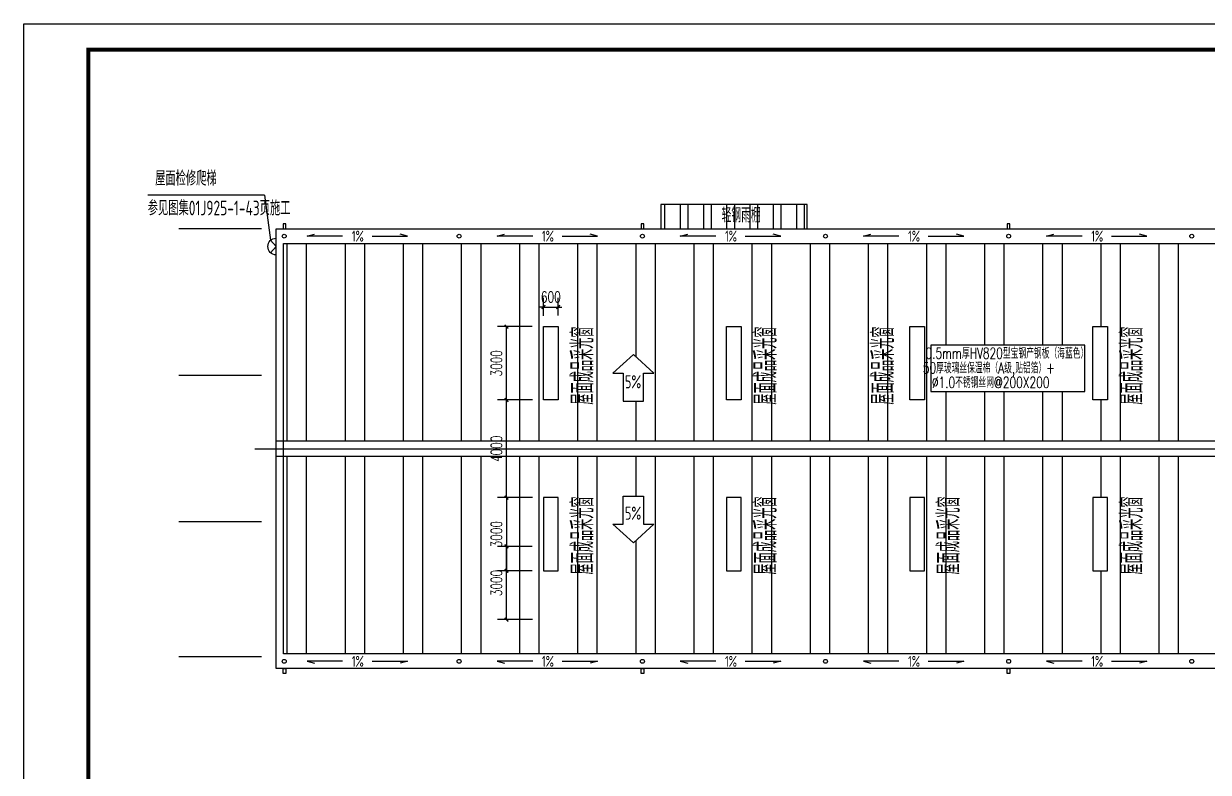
# Model space of a CAD drawing. Extents: x 177291 to 1288761, y 177638 to 322898.
# Drawn here: x 502059 to 550582, y 284268 to 314928 of the extents above; entities that cross this region are included whole.
import ezdxf
from ezdxf.enums import TextEntityAlignment as Align

# ---------------------------------------------------------------- set-up
doc = ezdxf.new("R2010")
doc.units = 0
doc.header["$LTSCALE"] = 1000
for name, color, linetype in [('AXIS', 3, 'Continuous'), ('DOTE', 1, 'Continuous'), ('PUB_DIM', 3, 'Continuous'), ('PUB_TEXT', 7, 'Continuous'), ('PUB_TITLE', 4, 'Continuous'), ('TEXT', 7, 'Continuous'), ('天沟', 2, 'Continuous'), ('文字', 7, 'Continuous')]:
    doc.layers.add(name, color=color, linetype=linetype)
doc.styles.add('_TCH_DIM', font='SIMPLEX', dxfattribs={"bigfont": 'GBCBIG'})
doc.styles.add('_TCH_DIM_T3', font='SIMPLEX', dxfattribs={"width": 0.705882, "bigfont": 'GBCBIG'})
doc.styles.add('C', font='tssdeng.shx', dxfattribs={"height": 3, "bigfont": 'tssdchn.shx'})
doc.styles.add('TSSD_Dimension', font='Tssdeng.shx', dxfattribs={"width": 0.8, "bigfont": 'hztxt.shx'})
doc.styles.add('TSSD_Label', font='tssdeng.shx', dxfattribs={"width": 0.7, "bigfont": 'hztxt.shx'})
doc.styles.add('TSSD_Norm', font='tssdeng.shx', dxfattribs={"bigfont": 'hztxt.shx'})
doc.dimstyles.new('_TCH_ARCH&&150', dxfattribs={"dimtxt": 446.25, "dimasz": 150, "dimexe": 375, "dimexo": 450, "dimgap": 189.375, "dimtad": 1, "dimdec": 0, "dimzin": 0, "dimdsep": 46, "dimtxsty": '_TCH_DIM_T3', "dimblk": 'ARCHTICK', "dimcen": 0.09, "dimclrd": 3, "dimclre": 3, "dimclrt": 7, "dimazin": 2, "dimtfac": 1, "dimtdec": 0, "dimtix": 1, "dimtmove": 2, "dimatfit": 3, "dimfxl": 1, "dimtolj": 1, "dimtzin": 0, "dimarcsym": 0})

# ---------------------------------------------------------------- blocks, each defined once
blk = doc.blocks.new('_ArchTick')
at = {"color": 0, "linetype": 'ByBlock', "const_width": 0.4}
blk.add_lwpolyline([(-0.5, -0.5), (0.5, 0.5)], dxfattribs=at)
blk = doc.blocks.new('*D601')
at = {"layer": 'Defpoints', "color": 0, "transparency": 16777216}
for p in [(523951, 303322), (523351, 302520), (523951, 302521)]:
    blk.add_point(p, dxfattribs=at)
at = {"layer": 'PUB_DIM', "color": 3, "lineweight": -2, "transparency": 16777216}
for p, q in [((523351, 303322), (523201, 303322)), ((523351, 302970), (523351, 303697)), ((523351, 303322), (523951, 303322)), ((523951, 302971), (523951, 303697)), ((523951, 303322), (524101, 303322))]:
    blk.add_line(p, q, dxfattribs=at)
at = {"layer": 'PUB_DIM', "color": 3, "lineweight": -2, "transparency": 16777216, "xscale": 150, "yscale": 150, "zscale": 150}
blk.add_blockref('_ArchTick', (523351, 303322), dxfattribs=at)
at = {"layer": 'PUB_DIM', "color": 3, "lineweight": -2, "transparency": 16777216, "xscale": 150, "yscale": 150, "zscale": 150, "rotation": 180}
blk.add_blockref('_ArchTick', (523951, 303322), dxfattribs=at)
at = {"layer": 'PUB_DIM', "color": 7, "transparency": 16777216, "insert": (523651, 303735), "char_height": 446.2, "attachment_point": 5, "style": '_TCH_DIM_T3'}
blk.add_mtext('\\A1;600', dxfattribs=at)
blk = doc.blocks.new('*D602')
at = {"layer": 'Defpoints', "color": 0, "transparency": 16777216}
for p in [(523351, 295520), (521836, 292520), (523337, 292520)]:
    blk.add_point(p, dxfattribs=at)
at = {"layer": 'PUB_DIM', "color": 3, "lineweight": -2, "transparency": 16777216}
for p, q in [((522901, 295520), (521461, 295520)), ((521836, 295520), (521836, 292520)), ((522887, 292520), (521461, 292520))]:
    blk.add_line(p, q, dxfattribs=at)
at = {"layer": 'PUB_DIM', "color": 3, "lineweight": -2, "transparency": 16777216, "xscale": 150, "yscale": 150, "zscale": 150}
for p, rotation in [((521836, 295520), 90), ((521836, 292520), 270)]:
    blk.add_blockref('_ArchTick', p, dxfattribs=dict(at, rotation=rotation))
at = {"layer": 'PUB_DIM', "color": 7, "transparency": 16777216, "insert": (521423, 294020), "char_height": 446.2, "attachment_point": 5, "rotation": 90, "style": '_TCH_DIM_T3'}
blk.add_mtext('\\A1;3000', dxfattribs=at)
blk = doc.blocks.new('*D603')
at = {"layer": 'Defpoints', "color": 0, "transparency": 16777216}
for p in [(521836, 299520), (523351, 299520), (523351, 295520)]:
    blk.add_point(p, dxfattribs=at)
at = {"layer": 'PUB_DIM', "color": 3, "lineweight": -2, "transparency": 16777216}
for p, q in [((522901, 299520), (521461, 299520)), ((521836, 295520), (521836, 299520)), ((522901, 295520), (521461, 295520))]:
    blk.add_line(p, q, dxfattribs=at)
at = {"layer": 'PUB_DIM', "color": 3, "lineweight": -2, "transparency": 16777216, "xscale": 150, "yscale": 150, "zscale": 150}
for p, rotation in [((521836, 299520), 90), ((521836, 295520), 270)]:
    blk.add_blockref('_ArchTick', p, dxfattribs=dict(at, rotation=rotation))
at = {"layer": 'PUB_DIM', "color": 7, "transparency": 16777216, "insert": (521423, 297520), "char_height": 446.2, "attachment_point": 5, "rotation": 90, "style": '_TCH_DIM_T3'}
blk.add_mtext('\\A1;4000', dxfattribs=at)
blk = doc.blocks.new('*D604')
at = {"layer": 'Defpoints', "color": 0, "transparency": 16777216}
for p in [(521836, 302520), (523337, 302520), (523351, 299520)]:
    blk.add_point(p, dxfattribs=at)
at = {"layer": 'PUB_DIM', "color": 3, "lineweight": -2, "transparency": 16777216}
for p, q in [((522887, 302520), (521461, 302520)), ((521836, 299520), (521836, 302520)), ((522901, 299520), (521461, 299520))]:
    blk.add_line(p, q, dxfattribs=at)
at = {"layer": 'PUB_DIM', "color": 3, "lineweight": -2, "transparency": 16777216, "xscale": 150, "yscale": 150, "zscale": 150}
for p, rotation in [((521836, 302520), 90), ((521836, 299520), 270)]:
    blk.add_blockref('_ArchTick', p, dxfattribs=dict(at, rotation=rotation))
at = {"layer": 'PUB_DIM', "color": 7, "transparency": 16777216, "insert": (521423, 301020), "char_height": 446.2, "attachment_point": 5, "rotation": 90, "style": '_TCH_DIM_T3'}
blk.add_mtext('\\A1;3000', dxfattribs=at)
blk = doc.blocks.new('*D605')
at = {"layer": 'Defpoints', "color": 0, "transparency": 16777216}
for p in [(521836, 293520), (523337, 293520), (523351, 290520)]:
    blk.add_point(p, dxfattribs=at)
at = {"layer": 'PUB_DIM', "color": 3, "lineweight": -2, "transparency": 16777216}
for p, q in [((522887, 293520), (521461, 293520)), ((521836, 290520), (521836, 293520)), ((522901, 290520), (521461, 290520))]:
    blk.add_line(p, q, dxfattribs=at)
at = {"layer": 'PUB_DIM', "color": 3, "lineweight": -2, "transparency": 16777216, "xscale": 150, "yscale": 150, "zscale": 150}
for p, rotation in [((521836, 293520), 90), ((521836, 290520), 270)]:
    blk.add_blockref('_ArchTick', p, dxfattribs=dict(at, rotation=rotation))
at = {"layer": 'PUB_DIM', "color": 7, "transparency": 16777216, "insert": (521423, 292020), "char_height": 446.2, "attachment_point": 5, "rotation": 90, "style": '_TCH_DIM_T3'}
blk.add_mtext('\\A1;3000', dxfattribs=at)
blk = doc.blocks.new('A$C460B5C3E')
at = {"layer": '天沟'}
for q in [(379, -144), (379, -994)]:
    blk.add_line((0, -569), q, dxfattribs=at)
blk.add_arc((0, -569), 569, 270, 90, dxfattribs=at)
blk.add_arc((0, -569), 569, 270, 90, dxfattribs=at)

msp = doc.modelspace()

# ---------------------------------------------------------------- hatches: boundary and pattern name
h = msp.add_hatch()
h.set_pattern_fill('ANSI32', color=256, scale=200, angle=-135)
h.set_pattern_definition([(270, (458791.4, 460844.6), (952.5, -6e-13), []), (270, (458473.9, 460527.1), (952.5, -6e-13), [])])
h.paths.add_polyline_path([(528151.1, 307520.82), (528151.1, 306520.45), (534151.1, 306520.45), (534151.1, 307520.82)])
h.paths.add_polyline_path([(530542.25, 306656.39), (532437.68, 306656.39), (532437.68, 307520.96), (530542.25, 307520.96)], flags=9)
h = msp.add_hatch()
h.set_pattern_fill('ANSI32', color=5, scale=500, angle=45)
h.set_pattern_definition([(90, (-20548, -54629), (-2381.25, 2e-13), []), (90, (-19754.1, -53835.3), (-2381.25, 2e-13), [])])
h.paths.add_polyline_path([(572701.1, 297198.13), (512701.1, 297198.13), (512701.1, 290538.33), (512851.1, 290538.33), (512701.1, 290388.33), (512701.1, 289120.45), (572701.1, 289120.45), (572701.1, 290088.33), (572401.1, 290088.33), (571951.1, 290538.33), (572701.1, 290538.33)])
h.paths.add_polyline_path([(545851.1, 295520.45), (546451.1, 295520.45), (546451.1, 292520.45), (545851.1, 292520.45)], flags=16)
h.paths.add_polyline_path([(538951.1, 292520.45), (538351.1, 292520.45), (538351.1, 295520.45), (538951.1, 295520.45)], flags=16)
h.paths.add_polyline_path([(553351.1, 295520.45), (553951.1, 295520.45), (553951.1, 292520.45), (553351.1, 292520.45)], flags=16)
h.paths.add_polyline_path([(531451.1, 292520.45), (530851.1, 292520.45), (530851.1, 295520.45), (531451.1, 295520.45)], flags=16)
h.paths.add_polyline_path([(527870.08, 294431.8), (527033.4, 293667.21), (526196.73, 294431.8), (526615.7, 294431.8), (526615.7, 295575.59), (527451.11, 295575.59), (527451.11, 294431.8)], flags=16)
h.paths.add_polyline_path([(557637.95, 294431.8), (558056.93, 294431.8), (558056.93, 295575.59), (558892.33, 295575.59), (558892.33, 294431.8), (559311.31, 294431.8), (558474.63, 293667.21)], flags=16)
h.paths.add_polyline_path([(560851.1, 295520.45), (561451.1, 295520.45), (561451.1, 292520.45), (560851.1, 292520.45)], flags=16)
h.paths.add_polyline_path([(523951.1, 292520.45), (523351.1, 292520.45), (523351.1, 295520.45), (523951.1, 295520.45)], flags=16)
h.paths.add_polyline_path([(572701.1, 305920.45), (512701.1, 305920.45), (512701.1, 297842.78), (540469.59, 297842.78), (540341.91, 297970.45), (541241.91, 297970.45), (541114.24, 297842.78), (572701.1, 297842.78)])
h.paths.add_polyline_path([(545530.37, 301758.64), (545530.37, 299866.1), (539213.25, 299866.1), (539213.25, 301758.64)], flags=16)
h.paths.add_polyline_path([(538951.1, 302520.45), (538951.1, 299520.45), (538351.1, 299520.45), (538351.1, 302520.45)], flags=16)
h.paths.add_polyline_path([(545851.1, 302520.45), (546451.1, 302520.45), (546451.1, 299520.45), (545851.1, 299520.45)], flags=16)
h.paths.add_polyline_path([(531451.1, 302520.45), (531451.1, 299520.45), (530851.1, 299520.45), (530851.1, 302520.45)], flags=16)
h.paths.add_polyline_path([(553351.1, 302520.45), (553951.1, 302520.45), (553951.1, 299520.45), (553351.1, 299520.45)], flags=16)
h.paths.add_polyline_path([(527870.08, 300609.11), (527451.11, 300609.11), (527451.11, 299465.32), (526615.7, 299465.32), (526615.7, 300609.11), (526196.73, 300609.11), (527033.4, 301373.7)], flags=16)
h.paths.add_polyline_path([(557637.95, 300609.11), (558474.63, 301373.7), (559311.31, 300609.11), (558892.33, 300609.11), (558892.33, 299465.32), (558056.93, 299465.32), (558056.93, 300609.11)], flags=16)
h.paths.add_polyline_path([(523951.1, 302520.45), (523951.1, 299520.45), (523351.1, 299520.45), (523351.1, 302520.45)], flags=16)
h.paths.add_polyline_path([(560851.1, 302520.45), (561451.1, 302520.45), (561451.1, 299520.45), (560851.1, 299520.45)], flags=16)
h.paths.add_polyline_path([(521757.73, 293353.89), (521757.73, 294687.02), (521088.35, 294687.02), (521088.35, 293353.89)], flags=24)
h.paths.add_polyline_path([(521757.73, 296853.89), (521757.73, 298187.02), (521088.35, 298187.02), (521088.35, 296853.89)], flags=9)
h.paths.add_polyline_path([(521757.73, 291353.89), (521757.73, 292687.02), (521088.35, 292687.02), (521088.35, 291353.89)], flags=24)
h.paths.add_polyline_path([(558076.99, 294502.67), (558847.33, 294502.67), (558847.33, 295156.74), (558076.99, 295156.74)], flags=8)
h.paths.add_polyline_path([(526635.76, 294502.67), (527406.11, 294502.67), (527406.11, 295156.74), (526635.76, 295156.74)], flags=8)
h.paths.add_polyline_path([(563210.91, 292166.48), (563210.91, 295772.13), (561811.28, 295772.13), (561811.28, 292166.48)], flags=24)
h.paths.add_polyline_path([(555710.91, 292166.48), (555710.91, 295772.13), (554311.28, 295772.13), (554311.28, 292166.48)], flags=24)
h.paths.add_polyline_path([(548210.91, 292166.48), (548210.91, 295772.13), (546811.28, 295772.13), (546811.28, 292166.48)], flags=24)
h.paths.add_polyline_path([(540710.91, 292166.48), (540710.91, 295772.13), (539311.28, 295772.13), (539311.28, 292166.48)], flags=24)
h.paths.add_polyline_path([(533210.91, 292166.48), (533210.91, 295772.13), (531811.28, 295772.13), (531811.28, 292166.48)], flags=24)
h.paths.add_polyline_path([(525710.91, 292166.48), (525710.91, 295772.13), (524311.28, 295772.13), (524311.28, 292166.48)], flags=24)
h.paths.add_polyline_path([(523134.54, 303399.87), (524167.67, 303399.87), (524167.67, 304069.24), (523134.54, 304069.24)], flags=24)
h.paths.add_polyline_path([(521757.73, 300353.89), (521757.73, 301687.02), (521088.35, 301687.02), (521088.35, 300353.89)], flags=24)
h.paths.add_polyline_path([(538856.85, 298016.39), (540279.98, 298016.39), (540279.98, 298685.77), (538856.85, 298685.77)], flags=24)
h.paths.add_polyline_path([(539286.87, 299881.93), (544048.56, 299881.93), (544048.56, 300579.26), (539286.87, 300579.26)], flags=8)
h.paths.add_polyline_path([(563210.91, 299124.39), (563210.91, 302730.03), (561811.28, 302730.03), (561811.28, 299124.39)], flags=24)
h.paths.add_polyline_path([(555710.91, 299124.39), (555710.91, 302730.03), (554311.28, 302730.03), (554311.28, 299124.39)], flags=24)
h.paths.add_polyline_path([(548210.91, 299124.39), (548210.91, 302730.03), (546811.28, 302730.03), (546811.28, 299124.39)], flags=24)
h.paths.add_polyline_path([(538022.78, 299124.39), (538022.78, 302730.03), (536623.14, 302730.03), (536623.14, 299124.39)], flags=24)
h.paths.add_polyline_path([(533210.91, 299124.39), (533210.91, 302730.03), (531811.28, 302730.03), (531811.28, 299124.39)], flags=24)
h.paths.add_polyline_path([(525710.91, 299124.39), (525710.91, 302730.03), (524311.28, 302730.03), (524311.28, 299124.39)], flags=24)
h.paths.add_polyline_path([(539275.59, 300387.24), (543910.76, 300387.24), (543910.76, 301190.81), (539275.59, 301190.81)], flags=8)
h.paths.add_polyline_path([(539290.04, 301046.82), (545368.19, 301046.82), (545368.19, 301781.38), (539290.04, 301781.38)], flags=24)
h.paths.add_polyline_path([(558076.99, 299884.17), (558847.33, 299884.17), (558847.33, 300538.24), (558076.99, 300538.24)], flags=8)
h.paths.add_polyline_path([(526635.76, 299884.17), (527406.11, 299884.17), (527406.11, 300538.24), (526635.76, 300538.24)], flags=8)

# ---------------------------------------------------------------- linework, layer by layer
for points in [[(528151.1, 306520.45), (534151.1, 306520.45), (534151.1, 307520.82), (528151.1, 307520.82)], [(573001.1, 288520.45), (512401.1, 288520.45), (512401.1, 306520.45), (573001.1, 306520.45)], [(572701.1, 289120.45), (512701.1, 289120.45), (512701.1, 305920.45), (572701.1, 305920.45)], [(539213.25, 299866.1), (545530.37, 299866.1), (545530.37, 301758.64), (539213.25, 301758.64)], [(512401.1, 297842.78), (573001.1, 297842.78), (573001.1, 297198.13), (512401.1, 297198.13)]]:
    msp.add_lwpolyline(points, close=True)
at = {"color": 1}
for points in [[(523351.1, 302520.45), (523951.1, 302520.45), (523951.1, 299520.45), (523351.1, 299520.45)], [(530851.1, 302520.45), (531451.1, 302520.45), (531451.1, 299520.45), (530851.1, 299520.45)], [(538351.1, 302520.45), (538951.1, 302520.45), (538951.1, 299520.45), (538351.1, 299520.45)], [(545851.1, 302520.45), (546451.1, 302520.45), (546451.1, 299520.45), (545851.1, 299520.45)], [(523351.1, 292520.45), (523951.1, 292520.45), (523951.1, 295520.45), (523351.1, 295520.45)], [(530851.1, 292520.45), (531451.1, 292520.45), (531451.1, 295520.45), (530851.1, 295520.45)], [(538351.1, 292520.45), (538951.1, 292520.45), (538951.1, 295520.45), (538351.1, 295520.45)], [(545851.1, 292520.45), (546451.1, 292520.45), (546451.1, 295520.45), (545851.1, 295520.45)]]:
    msp.add_lwpolyline(points, close=True, dxfattribs=at)
at = {"linetype": 'ByBlock'}
for centre in [(512730.87, 306227.19), (519894.17, 306227.19), (527403.22, 306227.19), (534903.22, 306227.19), (542403.22, 306227.19), (549903.22, 306227.19), (512730.87, 288813.72), (519894.17, 288813.72), (527403.22, 288813.72), (534903.22, 288813.72), (542403.22, 288813.72), (549903.22, 288813.72)]:
    msp.add_circle(centre, 80, dxfattribs=at)
at = {"layer": 'AXIS', "linetype": 'ByBlock'}
for q in [(507147, 307911.09), (512173.96, 306057.44)]:
    msp.add_line((511921.31, 307911.09), q, dxfattribs=at)
at = {"layer": 'AXIS'}
for p, q in [((511801.1, 306520.45), (508420, 306520.45)), ((511801.1, 300520.45), (508420, 300520.45)), ((511801.1, 294520.45), (508420, 294520.45)), ((511801.1, 288995.2), (508420, 288995.2))]:
    msp.add_line(p, q, dxfattribs=at)
for points in [[(527870.08, 300609.11), (527033.4, 301373.7), (526196.73, 300609.11), (526615.7, 300609.11), (526615.7, 299465.32), (527451.11, 299465.32), (527451.11, 300609.11)], [(527870.08, 294431.8), (527033.4, 293667.21), (526196.73, 294431.8), (526615.7, 294431.8), (526615.7, 295575.59), (527451.11, 295575.59), (527451.11, 294431.8)]]:
    msp.add_lwpolyline(points, close=True, dxfattribs=at)
at = {"layer": 'DOTE'}
msp.add_line((511526.1, 297520.45), (573876.1, 297520.45), dxfattribs=at)
at = {"layer": 'PUB_TITLE'}
msp.add_lwpolyline([(502059.23, 314928.34), (591256.61, 314928.34), (591256.61, 251928.06), (502059.23, 251928.06)], close=True, dxfattribs=at)
at = {"layer": 'PUB_TITLE', "const_width": 159.09}
msp.add_lwpolyline([(504710.76, 252988.67), (504710.76, 313867.73), (590196, 313867.73), (590196, 252988.67)], close=True, dxfattribs=at)
at = {"layer": '天沟'}
for points in [[(512691.6, 306520.45), (512801.49, 306520.45), (512801.49, 306727.17), (512691.6, 306727.17)], [(527346.16, 306520.45), (527456.05, 306520.45), (527456.05, 306727.17), (527346.16, 306727.17)], [(542346.16, 306520.45), (542456.05, 306520.45), (542456.05, 306727.17), (542346.16, 306727.17)], [(512691.6, 288520.45), (512801.49, 288520.45), (512801.49, 288313.74), (512691.6, 288313.74)], [(527346.16, 288520.45), (527456.05, 288520.45), (527456.05, 288313.74), (527346.16, 288313.74)], [(542346.16, 288520.45), (542456.05, 288520.45), (542456.05, 288313.74), (542346.16, 288313.74)]]:
    msp.add_lwpolyline(points, close=True, dxfattribs=at)
at = {"layer": '文字'}
for points in [[(515123.62, 306227.19), (513669.77, 306227.19), (513974.04, 306308.71)], [(516327.22, 306227.19), (517781.06, 306227.19), (517476.8, 306308.71)], [(522909.37, 306227.19), (521455.52, 306227.19), (521759.79, 306308.71)], [(524112.97, 306227.19), (525566.81, 306227.19), (525262.55, 306308.71)], [(530409.37, 306227.19), (528955.52, 306227.19), (529259.79, 306308.71)], [(531612.97, 306227.19), (533066.81, 306227.19), (532762.55, 306308.71)], [(537909.37, 306227.19), (536455.52, 306227.19), (536759.79, 306308.71)], [(539112.97, 306227.19), (540566.81, 306227.19), (540262.55, 306308.71)], [(545409.37, 306227.19), (543955.52, 306227.19), (544259.79, 306308.71)], [(546612.97, 306227.19), (548066.81, 306227.19), (547762.55, 306308.71)], [(515123.62, 288813.72), (513669.77, 288813.72), (513974.04, 288732.19)], [(516327.22, 288813.72), (517781.06, 288813.72), (517476.8, 288732.19)], [(522909.37, 288813.72), (521455.52, 288813.72), (521759.79, 288732.19)], [(524112.97, 288813.72), (525566.81, 288813.72), (525262.55, 288732.19)], [(530409.37, 288813.72), (528955.52, 288813.72), (529259.79, 288732.19)], [(531612.97, 288813.72), (533066.81, 288813.72), (532762.55, 288732.19)], [(537909.37, 288813.72), (536455.52, 288813.72), (536759.79, 288732.19)], [(539112.97, 288813.72), (540566.81, 288813.72), (540262.55, 288732.19)], [(545409.37, 288813.72), (543955.52, 288813.72), (544259.79, 288732.19)], [(546612.97, 288813.72), (548066.81, 288813.72), (547762.55, 288732.19)]]:
    msp.add_lwpolyline(points, dxfattribs=at)

# ---------------------------------------------------------------- block references
at = {"xscale": -0.6, "yscale": 0.6, "zscale": 0.6}
msp.add_blockref('A$C460B5C3E', (512401.1, 306143.98), dxfattribs=at)

# ---------------------------------------------------------------- texts
at = {"style": 'C', "width": 0.7}
msp.add_text('轻钢雨棚', height=600, dxfattribs=at).set_placement((530649.96, 306786.31))
at = {"layer": 'PUB_TEXT', "style": '_TCH_DIM', "width": 0.705882}
for p in [(525398.23, 300927.21), (532898.23, 300927.21), (537710.09, 300927.21), (547898.23, 300927.21), (525398.23, 293969.31), (532898.23, 293969.31), (540398.23, 293969.31), (547898.23, 293969.31)]:
    msp.add_text('屋面成品采光窗', height=900, rotation=90, dxfattribs=at).set_placement(p, align=Align.CENTER)
at = {"layer": 'TEXT', "style": 'TSSD_Norm', "width": 0.7}
for s, p in [('屋面检修爬梯', (507443.61, 308298.5)), ('参见图集01J925-1-43页施工', (507140.62, 307079.55))]:
    msp.add_text(s, height=600, dxfattribs=at).set_placement(p)
at = {"layer": 'TEXT'}
for s, height, style, width, p in [('0.5mm厚HV820型宝钢产钢板（海蓝色）', 450, '_TCH_DIM', 0.705882, (542329.12, 301208.96)), ('50厚玻璃丝保温棉（A级,贴铝箔）+', 450, '_TCH_DIM', 0.705882, (541593.18, 300606.88)), ('5%%%', 539.865, 'TSSD_Dimension', 0.7, (527020.93, 299993.18)), ('%%C1.0不锈钢丝网@200X200', 450, '_TCH_DIM', 0.705882, (541667.72, 300013.04)), ('5%%%', 539.865, 'TSSD_Dimension', 0.7, (527020.93, 294611.68))]:
    msp.add_text(s, height=height, dxfattribs=dict(at, style=style, width=width)).set_placement(p, align=Align.CENTER)
at = {"layer": '文字', "style": 'TSSD_Label', "width": 0.7}
for p in [(515745.4, 306227.19), (523531.14, 306227.19), (531031.14, 306227.19), (538531.14, 306227.19), (546031.14, 306227.19), (515745.4, 288813.72), (523531.14, 288813.72), (531031.14, 288813.72), (538531.14, 288813.72), (546031.14, 288813.72)]:
    msp.add_text('1%%%', height=450, dxfattribs=at).set_placement(p, align=Align.MIDDLE)

# ---------------------------------------------------------------- dimensions: what is measured, and where the dimension line sits
at = {"layer": 'PUB_DIM'}
dim = msp.add_linear_dim(base=(523951.11, 303322.06), p1=(523351.1, 302520.45), p2=(523951.11, 302521.25), dimstyle='_TCH_ARCH&&150', dxfattribs=at)
dim.commit()
dim.dimension.update_dxf_attribs({"geometry": '*D601', "text_midpoint": (523651.11, 303734.56)})
for base, p1, p2, angle, picture, middle in [((521835.54, 302520.45), (523351.1, 299520.45), (523337.21, 302520.45), 90, '*D604', (521423.04, 301020.45)), ((521835.54, 299520.45), (523351.1, 295520.45), (523351.1, 299520.45), 90, '*D603', (521423.04, 297520.45)), ((521835.54, 292520.45), (523351.1, 295520.45), (523337.21, 292520.45), 270, '*D602', (521423.04, 294020.45)), ((521835.54, 293520.45), (523351.1, 290520.45), (523337.21, 293520.45), 90, '*D605', (521423.04, 292020.45))]:
    dim = msp.add_linear_dim(base=base, p1=p1, p2=p2, angle=angle, dimstyle='_TCH_ARCH&&150', dxfattribs=at)
    dim.commit()
    dim.dimension.update_dxf_attribs({"geometry": picture, "text_midpoint": middle})

doc.saveas('drawing.dxf')
